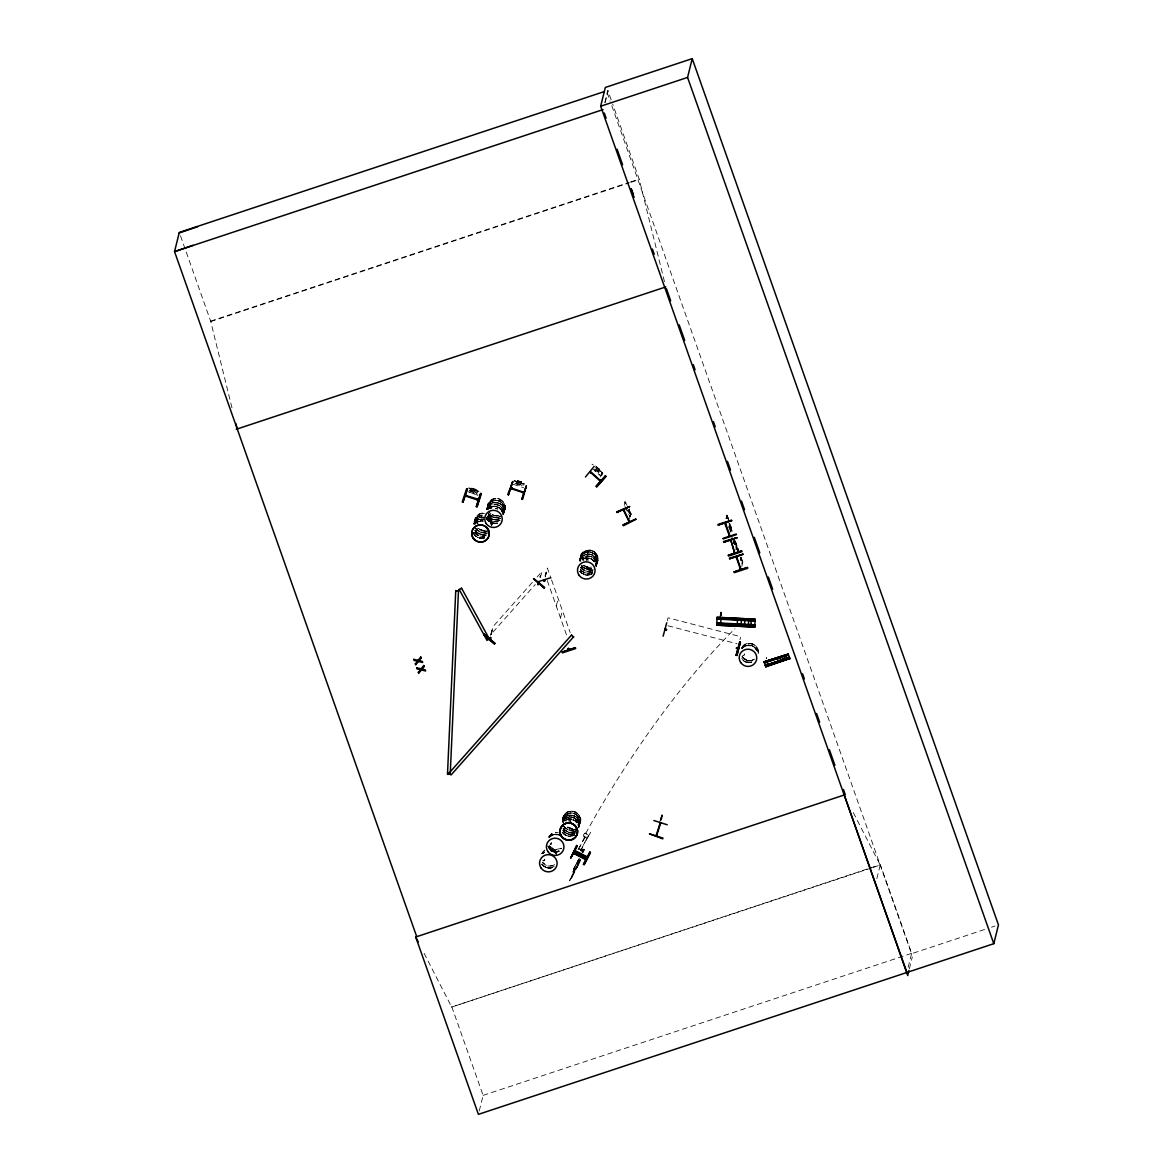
<?xml version="1.0" encoding="UTF-8"?>
<svg xmlns="http://www.w3.org/2000/svg" width="1173" height="1173" viewBox="0 0 1173 1173"><rect width="100%" height="100%" fill="white"/><g stroke="black" fill="none" stroke-linecap="round" stroke-linejoin="round"><path stroke-width="0.75" stroke-dasharray="5 3.75" d="M720.867 613.538L720.823 611.969L721.175 612.863M721.16 613.552L721.175 612.746M766.687 657.818L766.541 658.449M721.175 613.259L721.072 615.561M474.464 522.352C473.951 516.721 479.625 511.971 485.079 513.173L480.475 513.495M476.561 530.284L476.678 529.756M485.871 532.029L481.253 532.307L476.971 529.785M487.469 507.689C486.854 491.326 513.613 500.27 503.188 512.938M490.754 519.082L489.684 519.155L489.757 520.211M490.563 519.228L490.006 519.859M489.918 520.328L490.725 519.111M491.722 522.967L491.751 525.401A8.9 8.71 13.9 0 0 486.795 515.915M492.205 523.525L491.868 518.994L489.258 515.196M502.499 511.237L502.044 510.622M503.496 505.182L503.569 504.566M503.012 504.273L503.95 505.328M504.038 504.947L502.689 505.328M503.745 514.683L503.437 510.152L503.891 512.484M504.595 510.548L503.232 504.111L504.889 508.437L504.023 512.924A8.768 8.578 13.9 0 0 487.513 507.44M544.8 859.545L544.287 860.762L542.644 860.659M550.65 844.003L551.295 842.83M562.732 820.338C562.116 803.989 588.875 812.933 578.45 825.601M562.776 820.338L562.908 818.065M580.239 559.286L580.371 556.999M563.832 828.607L564.946 827.742M565.298 828.167L564.799 826.936M582.805 567.116L582.526 566.134M578.89 817.713L578.128 817.757M579.227 817.581L578.377 818.387L577.908 817.317M579.022 820.836L579.33 825.279L579.755 823.534M579.477 823.035L578.773 827.654M579.99 820.968L579.858 823.197L580.254 821.452M596.397 556.339L595.869 556.926M596.485 556.574L596.133 556.075M596.793 556.75L595.605 555.973M580.356 558.7A8.768 8.578 13.9 0 1 596.837 564.213L596.5 559.8L596.265 566.603M744.4 654.813L744.371 653.801M758.213 653.757C760.177 645.267 748.11 639.505 742.626 646.22M721.366 615.576L721.468 612.614M719.606 618.64L720.779 612.057M719.899 618.655L721.116 611.983M231.975 407.837L210.641 321.109L185.921 251.198M471.678 488.144L476.121 489.434L468.657 487.997L478.027 491.252M471.869 488.085L471.59 489.156L469.317 488.745M472.514 488.613L475.153 489.478M476.121 489.434L475.695 490.49L477.807 491.516L477.382 493.246L475.006 493.261L468.892 490.461M484.112 517.161L481.78 516.97A8.783 8.592 13.9 0 0 473.848 523.876L474.288 522.146M476.165 517.836L482.323 514.932A8.768 8.578 13.9 0 0 474.391 521.794L474.83 520.064M503.364 514.727A8.783 8.592 13.9 0 0 498.232 502.762A8.783 8.592 13.9 0 0 486.868 509.199L487.294 507.484M501.809 502.396L499.801 501.15A8.768 8.578 13.9 0 0 487.396 507.132L487.836 505.402M491.986 523.451L491.575 525.196A8.768 8.578 13.9 0 0 488.701 517.058L491.414 520.841M604.813 102.608L607.834 90.409L612.057 102.344M605.121 102.696L608.054 90.849M504.067 512.601L504.493 510.871M504.581 510.534L504.991 508.789M521.428 482.939L521.662 482.015L517.278 480.593L517.044 481.517M514.874 481.326L517.132 481.736L517.41 480.666M521.516 482L521.237 483.071L523.349 484.097L522.923 485.827L520.548 485.842L514.434 483.041M490.329 635.341L492.249 630.077L491.531 634.74M491.164 634.417L492.249 630.077M540.416 577.585L541.911 571.574L537.131 576.969M664.461 281.652L639.182 179.088L612.658 104.06M545.049 575.606L546.222 572.571L545.914 576.647M545.152 576.911L547.351 567.996L550.958 578.172M545.46 576.793L545.768 572.717M871.539 867.903L451.678 1007.05L880.307 864.677L911.656 953.341L907.799 968.942M556.281 606.03L558.143 598.523M560.518 618.01L562.38 610.503M579.858 559.961L580.049 559.096M596.632 564.257A8.768 8.578 13.9 0 0 591.5 552.322A8.768 8.578 13.9 0 0 580.151 558.744L580.606 557.014M600.576 477.03L601.69 472.528L602.658 473.349L601.69 472.528M601.588 475.578L602.292 473.012L601.221 471.913M582.292 567.014L582.277 566.236M596.089 556.852L595.737 556.207M596.837 564.213L597.262 562.483M597.35 562.131L597.761 560.401M624.271 505.372L624.945 501.736L625.869 502.792M479.258 1110.904L483.115 1095.377L451.766 1006.698M628.435 511.531L628.86 509.815M629.666 516.487L630.839 513.275L630.649 517.41M629.358 519.287L630.839 513.275M630.297 516.516L630.986 513.847L629.3 508.51L629.432 513.583L628.273 509.727L629.798 511.311L629.139 509.947M630.444 516.457L630.37 512.41M562.351 821.012L562.541 820.147M579.125 825.308A8.768 8.578 13.9 0 0 573.993 813.373A8.768 8.578 13.9 0 0 562.659 819.795L563.099 818.065M564.931 827.991L564.404 826.965M569.975 879.882C566.544 887.301 585.43 848.255 579.697 861.964M572.16 876.905L571.603 877.477M572.703 872.023L579.389 858.959M579.447 858.695L573.318 869.516L579.022 858.475M571.456 878.078L571.925 875.732M572.248 875.908L578.289 863.387M579.579 846.642L577.996 849.663M576.368 867.565L569.374 881.422M581.178 849.296L582.585 849.941L581.852 851.378M581.72 849.487L581.353 851.026M572.116 876.993L580.444 859.75M583.157 850.704L578.744 848.328M583.04 851.891L583.729 851.965M583.597 850.924L583.714 849.193L584.359 849.751M583.172 851.994L583.802 849.208M667.32 620.825L668.053 617.819L740.706 636.719L739.958 639.725M725.97 518.686L726.805 514.976L727.421 516.252M726.424 518.539L727.172 515.534L726.835 519.712M727.451 517.322L728.272 519.17L728.448 518.07M727.846 517.997L728.272 519.067L728.638 518.187M729.181 527.645L729.606 525.929L731.703 531.809M730.882 527.703L731.791 530.269M729.709 533.187L731.204 527.176M730.412 531.516L731.263 527.865L730.588 525.416M730.867 531.354L731.615 528.363M660.619 819.062L661.161 817.757M660.883 819.091L661.352 816.965L660.736 818.813M731.908 531.868L732.084 530.841M660.942 819.927L662.1 814.663L659.431 822.83M661.411 820.074L662.525 815.572L660.956 818.842M733.433 543.26L734.049 540.768L738.052 551.149M733.477 543.392L734.181 540.724L735.779 544.683M734.547 542.307L734.972 540.577M734.562 544.741L734.987 543.026L735.823 544.859M735.896 547.498L736.6 544.829L735.251 540.342M736.043 547.439L736.659 544.961L735.104 540.386M735.882 549.961L736.996 545.46L736.131 544.419L736.996 545.46M735.867 543.803L737.92 551.31M737.304 548.979L736.014 543.759M737.524 551.251L738.125 548.788M740.442 558.861L740.867 557.146M741.791 564.052L742.494 560.826M741.776 566.515L742.89 562.014M876.861 878.577L880.307 864.677M909.383 968.795L912.315 956.933M660.59 820.162L661.161 818.211M662.525 815.572L661.675 816.599M477.954 495.226L467.69 491.707M517.278 480.593L521.662 482.015M488.379 503.232L487.132 507.264A8.9 8.71 13.9 0 1 498.73 500.812A8.9 8.71 13.9 0 1 503.935 512.938M492.161 523.525L491.428 525.68A8.768 8.578 13.9 0 0 487.22 514.067M503.041 504.302L502.631 505.402M502.499 511.003L501.472 511.575L502.337 511.311M595.957 564.55C606.06 552.234 580.606 542.791 579.902 558.876A8.9 8.71 13.9 0 1 591.515 552.307A8.9 8.71 13.9 0 1 596.734 564.433A8.768 8.578 13.9 0 0 580.283 559.052M595.415 556.266L595.532 557.16M544.287 860.029L544.448 859.266M544.785 859.868L543.304 860.835M562.395 819.927L563.641 815.895M579.286 825.572L579.682 818.857L576.984 815.074M744.415 654.431L743.931 655.34M756.966 650.223L755.573 649.549M661.66 815.939L662.1 814.663M581.324 850.19L578.48 848.856M581.617 850.425L583.186 851.246M580.752 850.836L582.57 846.979M580.914 850.161L583.699 844.707M572.497 875.908L577.307 866.73L575.386 870.131C583.978 853.284 566.574 886.216 574.447 871.906M576.046 868.885L578.04 864.354L576.486 867.096M583.48 844.941L584.887 842.199M583.45 835.953C584.653 828.299 591.427 838.812 584.931 837.111C581.544 835.352 585.826 835.982 586.588 837.551M585.371 836.935L579.682 847.023L584.755 836.686M580.459 850.66L581.192 849.223M581.002 850.85L581.793 849.179M581.427 850.718L582.145 849.355M582.233 852.316L583.861 849.193M573.318 869.516L578.963 858.724M582.175 852.566L583.787 849.487M582.673 852.536L584.286 849.428L583.597 852.214M573.142 872.243L579.638 859.662M584.872 842.419L587.482 837.39M586.016 840.279L590.547 832.595L587.893 836.935M571.324 878.005L572.013 876.832M571.544 877.243L572.131 876.378M474.361 521.824L477.528 518.422M473.892 523.715L479.024 519.287M473.877 523.788L475.197 521.824M487.88 505.094L491.047 501.692L495.329 500.27M488.085 505.02L489.346 503.158M487.367 507.161L492.587 502.792L490.402 503.745M487.572 507.103L488.833 505.24M486.883 509.126L492.03 504.625M489.859 515.753L488.115 516.428M581.134 554.844L582.424 552.952M580.635 556.691C583.509 550.87 592.585 550.21 596.133 555.738M580.855 556.632L582.101 554.77M580.122 558.773L585.342 554.389M580.342 558.715L581.588 556.838M548.553 837.111L551.574 833.71L555.958 832.244M563.128 817.742C565.929 811.775 575.063 811.291 578.626 816.789M563.348 817.684L564.609 815.822M562.615 819.824L567.835 815.44L574.594 815.851M541.706 853.548L544.727 850.132M551.398 844.105L551.574 842.8M565.107 828.417L563.084 828.9M756.849 650.385L756.849 649.475M591.94 464.112L593.289 464.919M599.124 468.965L595.635 465.974M594.828 469.801L600.019 473.349L600.444 471.619L598.773 469.816L599.11 468.775C598.362 472.264 609.549 478.041 596.602 467.954M532.351 582.351L492.909 626.763L491.047 634.27L535.269 584.477M492.616 630.4L491.414 631.001M488.159 507.22C491.898 502.894 499.214 503.422 502.352 508.173M475.651 519.918L479.566 517.44M489.581 507.601L487.88 509.082A8.768 8.578 13.9 0 1 503.246 514.199A8.9 8.71 13.9 0 0 487.763 509.097L493.833 506.12L500.343 508.305L498.349 507.059M476.575 522.264L474.698 523.745A8.9 8.71 13.9 0 1 483.159 520.973M476.663 530.695L475.109 531.09M582.702 557.248L580.958 558.759L587.087 555.782M581.94 567.541L580.87 567.453M742.186 648.082L746.087 645.605M744.063 646.602L742.348 648.082A8.768 8.578 13.9 0 1 757.259 650.986L756.233 649.006L757.421 651.074M564.594 815.836L570.591 812.933M565.797 816.423L562.835 819.766A8.768 8.578 13.9 0 1 574.55 815.88L576.544 817.126M563.421 819.883L567.292 817.288M564.404 821.1L565.342 820.719M549.375 837.067L551.251 835.587M577.937 817.156L579.286 817.596M542.527 853.504L544.272 851.994A8.768 8.578 13.9 0 0 542.718 853.475L544.404 852.009A8.9 8.71 13.9 0 0 542.586 853.504A8.9 8.71 13.9 0 1 544.301 852.126M587.922 834.897L584.872 833.241M491.399 499.83L493.481 498.833M490.915 501.663L492.997 500.651M489.405 508.217L491.062 508.32M480.08 515.372L476.326 517.836L474.127 521.926A8.9 8.71 13.9 0 1 482.279 515.02M476.927 520.401L479.009 519.404M476.399 522.879L478.056 522.997M490.05 519.346L490.182 520.035M500.46 518.422L493.745 519.668M499.991 520.269L493.261 521.662L487.557 517.821M583.172 555.342L587.585 553.949L592.101 554.8M584.315 558.172L591.148 558.627L594.55 561.618A8.9 8.71 13.9 0 0 582.263 559.213L584.389 558.216M582.175 559.829L583.186 559.697M582.644 559.961L583.582 560.137M582.189 567.849L580.576 567.849L581.896 567.996M592.761 571.896L588.362 573.421M592.746 571.969L590.62 572.791M743.887 655.223L742.582 655.414M566.662 812.493L568.744 811.496M565.797 816.437L572.365 815.162M565.181 818.373L569.579 816.833L574.11 817.816M564.389 829.047L565.166 827.478M551.119 835.557L553.289 834.604M551.09 844.223L550.474 844.428M573.142 834.032L575.254 832.947M561.647 848.358L554.932 849.648L549.199 845.894A8.797 8.607 13.9 0 0 561.544 848.24M626.001 503.305L625.004 502.367L627.159 505.446M631.397 514.404L630.4 513.481M210.641 321.109L628.772 182.533M630.502 181.962L639.182 179.088M210.495 321.651L629.344 182.841M631.089 182.27L639.05 179.63M730.398 527.586L730.471 526.706L731.996 531.002M766.555 657.672L766.35 658.508M873.284 867.331L880.219 865.029L851.789 809.649M483.115 1095.377L911.656 953.341M984.558 929.515L911.568 953.693L610.781 102.872M991.508 927.213L994.983 926.054M727.407 516.164L728.272 519.17M731.263 527.865L730.867 526.164M737.993 549.345L738.858 550.372M742.157 559.829L742.406 561.574L740.94 556.838L741.175 561.017L740.251 559.609M473.525 490.857L469.948 488.73L472.47 490.695L469.259 490.798L473.306 491.179L476.883 493.32L474.288 491.282L477.294 491.135L473.247 490.871M492.499 502.733L499.331 503.188M491.619 506.619L496.164 506.355M489.889 508.554L490.959 508.774M481.78 516.956L479.493 517.396L481.81 517.014A8.9 8.71 13.9 0 0 473.672 524.067M478.995 519.375L483.643 519.023A8.768 8.578 13.9 0 0 474.097 523.715M498.877 517.352L492.044 516.897L488.525 513.891M476.883 523.217L477.954 523.437M497.895 521.369L493.29 521.574L489.112 519.551M490.578 522.806L497.425 523.261M483.041 534.477L485.358 534.096M474.552 532.498L480.256 536.325L484.86 535.885M482.587 536.486L484.874 536.032M584.77 556.31L591.617 556.764M581.339 565.503A8.9 8.71 13.9 0 0 591.617 568.934L584.799 568.509L581.295 565.503A8.9 8.71 13.9 0 0 591.647 568.832L584.814 568.494M580.914 567.615A8.768 8.578 13.9 0 0 593.069 570.019A8.9 8.71 13.9 0 1 580.826 567.571L586.515 571.324L591.06 570.987M588.846 571.486L591.133 571.046M746.013 645.546L752.846 646M750.06 660.766L752.333 660.326L747.729 660.648L741.996 656.895M749.562 662.642L751.805 662.202A8.9 8.71 13.9 0 1 743.154 660.399M574.14 830.015L567.292 829.56L563.788 826.554A8.9 8.71 13.9 0 0 576.192 828.988M553.216 834.546L560.049 835.029A8.9 8.71 13.9 0 0 549.433 837.082M573.626 832.097L569.008 832.375L564.829 830.352M573.128 833.886L568.524 834.326L562.82 830.484M549.961 844.032L550.709 844.017M550.284 849.516L554.462 851.539L559.008 851.202A8.9 8.71 13.9 0 1 547.762 845.63A8.9 8.71 13.9 0 0 559.052 851.217A8.768 8.578 13.9 0 1 547.835 845.821M556.794 851.701L559.081 851.261M552.703 865.791L548.084 866.07L542.366 862.331M549.917 868.064L552.234 867.683M600.312 475.578L601.793 475.578L602.409 473.1L601.324 471.795M495.299 500.211L499.845 501.106A8.768 8.578 13.9 0 1 502.616 514.507M494.815 502.352L497.117 502.499A8.9 8.71 13.9 0 1 504.155 512.85L503.745 508.188M494.302 504.302L496.619 504.449M503.408 514.361L500.255 508.32L502.308 510.328M497.059 515.915L492.513 515.006L488.994 512M490.402 518.906L488.012 515.959A8.9 8.71 13.9 0 0 500.416 518.393A8.768 8.578 13.9 0 1 488.144 516.003L489.654 517.674M496.076 519.874L491.531 518.979M480.827 520.797L483.159 521.003A8.768 8.578 13.9 0 0 474.889 523.73M495.094 523.657L488.628 521.53M486.238 530.064A8.768 8.578 13.9 0 1 477.646 528.378L484.053 530.577M481.253 532.249L483.584 532.439M483.071 534.536L478.525 533.642M482.118 538.378L477.572 537.469M588.523 550.005L590.855 550.152M582.834 559.609L584.066 560.195M586.089 559.8L588.421 559.961A8.768 8.578 13.9 0 0 586.133 559.858A8.9 8.71 13.9 0 1 588.391 560.108L586.119 559.888M588.391 573.348L583.831 572.439M587.893 575.313L581.383 573.142M748.33 645.165L750.632 645.326M569.55 816.921L571.896 817.082M569.096 818.783L575.606 820.953M571.427 818.989L564.712 820.235A8.9 8.71 13.9 0 1 577.116 822.698L573.597 819.722M565.327 820.66L566.324 820.983M570.914 821.012L568.582 820.851A8.9 8.71 13.9 0 1 570.884 821.159A8.768 8.578 13.9 0 0 568.626 820.909M572.321 828.563L565.811 826.393M568.553 834.223L570.884 834.37M565.841 835.469L570.357 836.29A8.768 8.578 13.9 0 1 562.468 832.507M568.055 836.217L570.386 836.364M549.946 868.123L545.401 867.228M667.965 625.796L737.069 643.772M661.631 817.185L660.78 819.531M514.199 480.578L517.19 481.59M521.281 482.924L524.419 483.921M514.155 480.725L524.375 484.068M513.246 484.302L523.539 487.66M475.739 490.343L478.877 491.34M469.493 492.264L477.895 495.021M498.085 498.54L500.299 499.287M497.631 500.431L499.801 501.15M495.651 508.364L497.865 509.111A8.9 8.71 13.9 0 0 495.622 508.496A8.783 8.592 13.9 0 1 497.836 509.111M490.417 508.085L491.296 508.583M494.258 517.586L489.757 514.522M479.522 529.639L481.722 530.387M585.283 566.588L587.497 567.321M745.529 659.871L747.729 660.604M745.046 661.792L751.878 662.261A8.768 8.578 13.9 0 1 743.183 660.516L745.09 661.748L743.081 660.516M551.457 848.827L555.621 850.85M550.987 850.689L555.166 852.712M553.201 851.451L550.987 850.718A8.9 8.71 13.9 0 1 556.647 854.56M594.814 469.112L596.881 469.83L599.74 473.32L597.673 470.256L600.121 471.077L597.042 469.464M579.902 861.92L577.746 866.217M572.805 874.208L571.837 876.554M752.802 646.044L756.365 649.021M593.054 550.899L595.004 552.175M592.057 554.844L595.62 557.805M591.632 556.691L593.567 558.055M591.104 558.671L594.667 561.632M501.194 504.493L499.287 503.246L502.85 506.193M583.318 565.342L589.828 567.512A8.797 8.607 13.9 0 1 583.421 565.239A8.724 8.534 13.9 0 0 591.998 566.984M584.33 570.547L580.899 567.6M581.881 571.163L583.817 572.527M488.364 515.885L488.173 515.768A8.783 8.592 13.9 0 0 500.402 518.07M489.669 517.66L491.575 518.921L489.566 517.704M497.411 523.129A8.9 8.71 13.9 0 1 488.686 521.399L486.179 517.806L489.845 520.856L491.208 525.049A8.783 8.592 13.9 0 0 488.203 519.111L489.83 520.871M475.138 530.665A8.768 8.578 13.9 0 0 487.294 533.07A8.9 8.71 13.9 0 1 475.05 530.621L475.285 530.709M476.561 532.366L478.569 533.598M476.121 534.199L478.071 535.475M477.616 537.425L474.053 534.463M575.562 811.951L577.497 813.226M574.125 817.742L578.67 822.889M563.275 828.622L566.838 831.598M565.885 835.411L562.322 832.463M553.656 849.604L557.146 852.61M552.292 850.733L548.729 847.786M543.451 865.953L545.445 867.184M596.295 466.751L598.318 468.863L596.221 467.059M595.444 467.338L598.699 470.124L598.274 471.854L595.019 469.068M592.292 468.54L600.488 475.578L594.931 471.003M735.676 542.131L735.383 541.105M595.136 559.697L593.582 557.967L596.676 564.008M582.307 565.885L582.834 566.764M582.937 567.219L581.412 565.518A8.768 8.578 13.9 0 0 591.544 568.92M581.485 573.113L579.829 571.412A8.768 8.578 13.9 0 0 587.849 575.269M501.721 502.411L503.364 504.126M500.827 506.355L503.408 510.226M475.52 528.554L477.162 530.269M475.021 530.269L475.168 530.431A8.783 8.592 13.9 0 0 487.396 532.733M475.006 530.357L476.649 532.337M475.695 536.178L473.012 532.41M576.471 817.141L579.638 823.182M576.06 819.106L577.615 820.821M563.187 828.387L564.917 830.337M549.228 845.88L550.782 847.595M555.078 852.727L556.706 854.457A8.768 8.578 13.9 0 0 550.987 850.748A8.9 8.71 13.9 0 1 556.676 854.457M543.539 865.923L541.882 864.222A8.768 8.578 13.9 0 0 554.184 866.656M736.072 548.128L737.187 549.814M624.945 501.736L625.883 502.88M728.961 525.944L729.899 527.351L729.65 523.173M734.357 543.055L735.28 544.463L735.046 540.269M741.131 557.322L741.615 558.744L740.412 557.028L741.145 560.958L740.618 559.433M424.083 953.297L451.678 1007.05M738.697 549.917L737.934 548.685L738.55 549.961M596.016 555.709L597.658 560.049M595.503 557.776L596.661 559.858M502.733 506.164L504.375 510.519M501.78 510.006L502.806 512.029M489.728 520.827L490.871 522.923M486.018 517.733L487.059 519.8M547.674 845.718L548.861 847.8M627.012 509.727L629.432 513.583L628.655 512.161M624.916 506.472L629.593 516.105M730.046 527.791L729.342 525.871M607.145 92.594L610.18 101.157M729.269 524.859L731.307 530.739M736.219 546.501L737.172 549.169M734.723 542.879L735.5 545.152M551.545 579.873L570.195 632.599M547.292 580.606L567.131 636.719M180.495 235.846L185.319 249.482M727.172 515.534L728.404 519.111M729.709 523.29L730.72 526.222M728.653 526.618L729.811 529.991M731.908 537.014L733.609 541.955M474.742 532.293A8.768 8.578 13.9 0 0 484.86 535.665L484.874 535.812M597.042 557.718L596.778 564.521A8.9 8.71 13.9 0 0 591.485 552.424A8.9 8.71 13.9 0 0 579.961 558.949M596.177 561.764L596.646 564.096M595.576 563.626L596.031 565.826A8.768 8.578 13.9 0 0 595.561 563.612M579.535 818.769L579.99 820.968M578.685 822.816L579.139 825.147M578.201 824.766L578.67 827.009L578.069 824.678A8.9 8.71 13.9 0 1 578.626 826.98M491.267 520.768L491.883 523.114M730.119 528.041L730.676 531.032M734.518 540.46L735.002 543.817M729.137 523.363L729.606 526.721M585.738 833.343A344.378 110.438 -59.1 0 1 734.928 628.684M486.692 509.405A8.9 8.71 13.9 0 1 497.088 502.587M499.874 520.152A8.768 8.578 13.9 0 1 487.719 517.748M487.074 509.185A8.768 8.578 13.9 0 1 503.554 514.698M488.159 509.83A8.768 8.578 13.9 0 1 498.056 498.672A8.768 8.578 13.9 0 1 503.041 512.762M497.059 515.665A8.768 8.578 13.9 0 1 489.185 511.839M487.645 507.806A8.768 8.578 13.9 0 1 499.126 499.155A8.768 8.578 13.9 0 1 502.997 512.953M499.243 515.402A8.768 8.578 13.9 0 1 489.141 512.029M487.162 509.727A8.783 8.592 13.9 0 1 497.543 500.754A8.783 8.592 13.9 0 1 503.789 513.012M500.9 515.988A8.768 8.578 13.9 0 1 488.745 513.583M499.83 520.328A8.768 8.578 13.9 0 1 487.675 517.938M487.03 509.361A8.768 8.578 13.9 0 1 503.51 514.874M487.147 519.683A8.9 8.71 13.9 0 1 486.106 517.645M497.323 523.246A8.783 8.592 13.9 0 1 486.165 517.836M489.508 507.924A8.783 8.592 13.9 0 1 502.718 512.337M497.396 522.879A8.768 8.578 13.9 0 1 487.294 519.492M474.508 522.102A8.768 8.578 13.9 0 1 484.024 517.498M488.1 519.478A8.768 8.578 13.9 0 1 490.651 523.173M486.282 517.982A8.9 8.71 13.9 0 1 490.813 523.011M484.83 535.782A8.768 8.578 13.9 0 1 474.713 532.395M474.068 523.832A8.768 8.578 13.9 0 1 483.599 519.228M484.053 530.328A8.768 8.578 13.9 0 1 477.69 528.202M475.153 524.492A8.768 8.578 13.9 0 1 485.05 513.334M474.64 522.469A8.768 8.578 13.9 0 1 485.006 513.525M489.082 515.49A8.768 8.578 13.9 0 1 491.238 525.753M474.141 524.39A8.783 8.592 13.9 0 1 482.25 515.255M488.628 517.396A8.783 8.592 13.9 0 1 491.634 523.305M487.895 530.651A8.768 8.578 13.9 0 1 475.739 528.246M486.824 534.991A8.768 8.578 13.9 0 1 474.669 532.601M474.024 524.023A8.768 8.578 13.9 0 1 483.54 519.434M484.405 537.791A8.9 8.71 13.9 0 1 473.086 532.307M484.317 537.908A8.783 8.592 13.9 0 1 473.144 532.498M476.502 522.586A8.783 8.592 13.9 0 1 480.798 521.164M484.39 537.542A8.768 8.578 13.9 0 1 474.273 534.155M548.7 837.229A8.797 8.607 13.9 0 1 558.245 832.61M549.404 837.185A8.9 8.71 13.9 0 1 560.005 835.147M549.477 837.405A8.768 8.578 13.9 0 1 559.917 835.381M559.066 850.865A8.768 8.578 13.9 0 1 548.949 847.478M549.565 837.053A8.768 8.578 13.9 0 1 560.005 835.044M554.697 864.662A8.797 8.607 13.9 0 1 542.498 862.258M541.853 853.665A8.797 8.607 13.9 0 1 544.829 850.308M549.125 848.885A8.797 8.607 13.9 0 1 557.028 852.727M549.946 868.093A8.9 8.71 13.9 0 1 541.941 864.208A8.9 8.71 13.9 0 0 552.234 867.551M550.899 851.085A8.768 8.578 13.9 0 1 553.069 851.818M554.272 866.304A8.768 8.578 13.9 0 1 542.102 863.915M742.157 656.763A8.797 8.607 13.9 0 0 754.356 659.167A8.797 8.607 13.9 0 1 742.142 656.836A8.724 8.534 13.9 0 0 754.268 659.285M741.512 648.17A8.797 8.607 13.9 0 1 758.051 653.698A8.797 8.607 13.9 0 0 742.758 646.367M741.527 648.361A8.724 8.534 13.9 0 1 757.934 653.86M743.961 646.587A8.9 8.71 13.9 0 1 757.362 651.074M742.274 648.405A8.768 8.578 13.9 0 1 743.99 646.924M746.028 645.942A8.768 8.578 13.9 0 1 756.145 649.329M751.864 661.865A8.768 8.578 13.9 0 1 741.747 658.478M580.18 558.861A8.9 8.71 13.9 0 1 592.057 554.932A8.9 8.71 13.9 0 1 596.192 566.618M592.673 571.706A8.797 8.607 13.9 0 1 580.474 569.301M579.829 560.694A8.797 8.607 13.9 0 1 596.368 566.236M580.87 561.53A8.797 8.607 13.9 0 1 590.811 550.328A8.797 8.607 13.9 0 1 595.811 564.477M580.444 559.418A8.724 8.534 13.9 0 1 591.881 550.797A8.724 8.534 13.9 0 1 595.737 564.536M593.157 569.667A8.768 8.578 13.9 0 1 581.002 567.263M579.946 561.324A8.768 8.578 13.9 0 1 590.312 552.38A8.768 8.578 13.9 0 1 596.544 564.609M589.389 569.008A8.768 8.578 13.9 0 1 581.515 565.195M592.644 571.867A8.797 8.607 13.9 0 1 580.43 569.462M579.799 560.855A8.797 8.607 13.9 0 1 596.471 564.14M592.262 573.729A8.9 8.71 13.9 0 1 579.902 571.295M592.116 573.846A8.768 8.578 13.9 0 1 590.078 574.829M582.292 559.55A8.768 8.578 13.9 0 1 594.447 561.94M595.473 563.964A8.768 8.578 13.9 0 1 595.928 566.163M592.204 573.494A8.768 8.578 13.9 0 1 580.049 571.104M582.38 559.198A8.768 8.578 13.9 0 1 594.535 561.603M575.562 831.07A8.768 8.578 13.9 0 1 563.407 828.666A8.9 8.71 13.9 0 0 575.679 831.056M562.776 820.103A8.768 8.578 13.9 0 1 579.242 825.616A8.9 8.71 13.9 0 0 573.978 813.476A8.9 8.71 13.9 0 0 562.454 820M562.673 819.912A8.9 8.71 13.9 0 1 574.55 815.983A8.768 8.578 13.9 0 1 578.612 827.39M574.55 815.983A8.9 8.71 13.9 0 1 578.685 827.669M575.151 832.815A8.783 8.592 13.9 0 1 562.967 830.411A8.797 8.607 13.9 0 0 575.151 832.83A8.797 8.607 13.9 0 1 562.967 830.352M563.583 819.956A8.783 8.592 13.9 0 1 578.963 825.103A8.797 8.607 13.9 0 0 562.307 821.818A8.797 8.607 13.9 0 1 578.993 825.044M572.321 828.358A8.797 8.607 13.9 0 1 565.929 826.232A8.797 8.607 13.9 0 0 574.55 827.991M575.65 830.719A8.768 8.578 13.9 0 1 563.495 828.314M576.075 828.988A8.768 8.578 13.9 0 1 563.92 826.598M562.439 822.376A8.768 8.578 13.9 0 1 572.805 813.432A8.768 8.578 13.9 0 1 579.037 825.66M576.163 828.637A8.768 8.578 13.9 0 1 564.008 826.247M574.755 834.78A8.9 8.71 13.9 0 1 562.395 832.346M574.623 834.897A8.768 8.578 13.9 0 1 572.571 835.88M564.785 820.601A8.768 8.578 13.9 0 1 576.94 823.006M574.697 834.546A8.768 8.578 13.9 0 1 562.541 832.156M564.873 820.25A8.768 8.578 13.9 0 1 577.028 822.654M578.054 824.663A8.768 8.578 13.9 0 1 578.509 826.862M471.517 489.464L471.091 491.179L475.182 492.528L475.608 490.798L471.517 489.464M517.058 482.044L516.633 483.76L520.724 485.109L521.164 483.379L517.058 482.044M518.055 481.209L520.621 482.367L518.055 481.209M540.416 575.826L539.947 577.072L540.416 575.826M515.49 481.311L518.011 483.291L514.844 483.423L518.847 483.775L522.484 485.886L519.83 483.877L522.879 483.76L519.023 483.379L515.49 481.311M478.54 521.223L476.443 522.234L480.857 520.841L478.613 521.296M484.332 537.864L482.088 538.29L484.405 537.938M581.881 571.222L580.327 569.433L581.852 571.251M596.177 565.958L595.708 563.714A8.9 8.71 13.9 0 1 596.133 565.929M488.584 513.891A8.9 8.71 13.9 0 0 500.93 516.325A8.783 8.592 13.9 0 1 488.642 513.935M475.564 528.554A8.9 8.71 13.9 0 0 487.924 530.988A8.783 8.592 13.9 0 1 475.637 528.612M573.318 811.32A8.797 8.607 13.9 0 0 563.377 822.508A8.797 8.607 13.9 0 1 573.304 811.379A8.797 8.607 13.9 0 1 578.318 825.455A8.797 8.607 13.9 0 0 573.304 811.379"/><path stroke-width="1.5" d="M599.902 479.772L599.535 480.607L600.796 480.871L590.444 471.663M623.024 509.874L624.212 510.622M716.718 625.165L754.767 627.042L716.718 625.165L717.099 617.233L755.148 619.241L754.752 627.115M754.796 626.543L716.762 624.212M716.776 623.816L754.869 625.209L716.806 623.318M716.82 622.878L754.869 624.784M717.04 619.051L755.075 621.06M755.133 619.667L717.055 618.215L755.089 620.238M717.099 617.409L755.148 619.241M450.271 774.253L447.485 774.341L455.754 590.503M450.212 774.488L458.482 590.649M720.662 624.74L720.97 617.863M737.216 625.634L737.524 618.743M741.087 625.839L741.395 618.948M744.503 626.015L744.811 619.124M748.374 626.221L748.682 619.329M750.94 626.353L751.248 619.461M717.04 618.611L755.089 620.576M656.997 834.399L656.557 836.041L656.03 835.308M656.924 834.883L657.027 834.765M659.812 824.12L660.531 823.901L659.769 824.252M724.738 523.173L725.75 524.17M729.855 535.944L725.339 522.63M731.234 541.281L730.456 541.383M741.16 569.491L740.163 568.494M591.089 472.851L591.412 472.484M417.573 661.088L414.128 660.487L413.79 659.285M418.453 661.367L415.682 664.871L415.359 663.727M413.761 659.431L418.116 660.267M420.564 669.563L417.119 668.977L416.796 667.76M418.409 661.513L422.661 662.481L422.295 661.44L418.996 660.546M418.072 660.428L420.814 656.968M418.952 660.707L421.166 657.965M421.444 669.842L418.673 673.361L418.365 672.202M416.752 667.921L421.107 668.742M466.605 488.892L462.206 501.971L462.954 502.205L467.191 489.068M421.415 670.003L425.667 670.971L425.3 669.915L422.001 669.021M465.256 495.167L465.27 496.12L466.575 496.194M421.078 668.903L423.805 665.443M462.954 502.205L467.323 488.98M421.957 669.182L424.157 666.44M466.458 496.062L466.517 495.431M477.294 499.111L477.411 499.287M465.036 495.9L478.276 500.226L477.25 499.669M477.47 499.009L477.162 500.021M476.37 506.428L477.074 506.824L480.842 493.554M478.349 499.947L478.496 499.493M465.52 495.402L478.408 499.317M489.493 638.904L487.03 640.399L459.142 589.374M489.434 639.138L461.546 588.128M600.679 106.23L605.327 87.447L692.217 58.65L998.458 924.896L993.81 943.679L906.92 972.476L600.679 106.23L687.569 77.433L692.217 58.65M508.496 494.801L512.762 481.546L507.748 494.551L508.539 494.639M510.798 487.748L510.812 488.716L512.264 488.32M510.944 487.807L510.812 488.716L511.12 487.704M511.927 488.921L512.058 488.012M573.656 636.778L451.092 774.957L449.068 772.948M524.184 492.132L523.906 492.909L522.528 492.176M522.703 492.601L522.835 491.692M523.011 491.604L522.645 492.484M521.868 499.17L526.325 486.106L521.868 499.17L522.615 499.405L526.237 485.93M523.73 492.557L522.63 491.912M523.95 491.898L523.818 492.807L510.724 488.525M489.61 638.039L490.769 638.112L490.182 637.599M490.534 637.291L489.596 638.361M537.439 581.94L550.709 577.717M538.422 583.084L537.996 584.697L537.777 583.787M537.996 584.697L538.715 582.952M544.389 579.667C545.269 582.878 542.571 579.565 544.624 579.902M544.257 581.016L544.932 580.811M544.125 587.981L533.642 578.582L544.639 587.409L544.125 587.981L533.612 578.685M585.474 476.986L594.168 466.37M590.019 471.927L600.591 481.326L600.855 480.387M590.342 471.561L590.078 472.499L591.471 472.778M596.192 486.15L605.444 475.886L596.148 486.311L596.749 486.824L605.928 476.473L605.385 475.813M562.204 651.997L575.518 647.672L562.175 652.159L562.424 652.877L575.723 648.522M568.143 648.42L569.169 649.329M449.01 773.183L571.588 635.004M568.597 648.273L568.436 649.813M616.969 512.572L616.631 511.868L629.637 506.516L616.954 512.337M623.156 509.478L629.168 521.853M623.596 509.273L629.564 521.868M623.068 524.903L635.751 519.082M629.036 521.75L628.537 520.665M570.899 857.947L577.277 845.733L576.603 845.366L570.84 857.756M573.773 852.36L586.265 858.9L573.729 852.463M577.277 845.733L570.796 857.874M584.11 864.662L590.444 852.419L584.125 864.692L583.465 864.178M583.421 864.34L589.843 851.965M663.126 636.221L666.704 622.804M665.267 629.153L665.179 630.077L665.12 629.124M665.443 629.065L664.93 629.857M666.616 629.608L666.132 630.253L666.381 629.314M718.36 525.005L731.688 520.592L718.345 525.005M724.826 523.349L729.357 535.738M649.519 833.886L662.95 838.123L662.716 838.842L649.534 833.842M653.83 820.499L667.246 824.78M723.77 542.234L737.084 537.689L723.521 541.515L723.77 542.234L737.084 537.689M729.239 535.636L728.888 534.507M730.266 539.888L731.146 541.266M660.766 822.669L656.587 835.894M730.72 539.727L734.635 552.732M728.345 555.181L741.673 550.973L728.301 555.342L728.565 556.061L741.849 551.662L741.659 550.87M729.665 558.803L742.978 554.243L729.665 558.803L729.415 558.069L742.92 554.286M734.269 551.603L734.753 552.85M736.424 557.923L736.615 556.295M736.849 556.515L736.101 556.911M734.239 571.735L734.459 572.629L747.758 568.275L747.509 567.585M740.515 569.653L741.204 569.066M737.802 647.892C737.055 649.739 736.365 647.012 736.395 648.244M738.052 648.097L737.626 648.552M736.879 655.443L740.398 642.115L736.893 655.458L736.175 655.106M736.263 655.267L739.899 641.983M736.145 655.252L739.738 641.792M777.098 657.848L778.667 662.144M779.532 657.041L781.101 661.337M781.702 656.323L783.256 660.604M784.15 655.443L785.69 659.798M785.778 654.901L787.318 659.27M906.92 972.476L478.408 1114.35L415.667 936.89L416.679 936.553M908.958 970.482L907.697 975.569L844.267 794.986M736.497 648.478L737.964 648.302L736.615 648.009M656.059 835.763L660.238 822.786M480.651 493.51L476.326 506.589L480.783 493.393M477.059 506.809L481.385 493.73M583.538 864.369L589.99 852.185M574.799 850.484L587.321 856.876M660.018 823.021L660.238 824.399M741.072 569.477L736.629 556.574M494.933 643.376L484.288 634.226L494.903 643.303L494.42 643.948L483.833 634.754L484.346 634.197M494.434 643.918L483.877 634.696M415.33 663.889L417.529 661.249M418.321 672.364L420.521 669.724M596.734 486.795L605.884 476.414M537.718 584.271L538.554 583.333M490.886 637.877L490.065 638.772M459.083 589.608L461.488 588.362M616.91 512.425L629.593 506.604M179.146 232.987L197.753 226.682M193.134 245.304L174.542 251.608L416.723 936.67L415.711 937.007L418.233 941.89M604.359 91.567L179.293 232.43L174.542 251.608L603.083 109.588M236.228 429.289L665.78 286.93M764.092 661.865L788.212 654.167L764.092 661.836L765.852 666.88M764.122 661.953L788.212 654.241M764.21 662.1L788.197 654.167L789.737 658.522L765.837 666.865M788.373 654.739L764.415 662.76L788.505 655.047M789.502 658.038L765.324 665.428L789.297 657.408L789.825 658.918M789.429 657.672L765.309 665.355M789.532 658.068L765.544 666.015M765.646 666.308L789.752 658.464L765.749 666.469M415.711 937.007L845.264 794.649L843.431 789.473M736.263 533.979L722.979 538.407M723.169 538.935L736.468 534.609M512.733 481.648L508.408 494.727M511.061 487.983L524.111 492.396M455.696 590.737L458.423 590.884M580.503 855.806C582.482 854.97 579.286 853.196 579.623 855.366M580.43 855.938L581.251 854.677M510.929 488.041L512.22 488.511M580.268 854.135L579.565 855.484M739.708 641.954L740.456 642.159M666.323 629.578L665.106 629.344L666.557 629.798M665.062 629.901L666.293 630.224M466.531 488.892L467.279 489.126M734.621 553.099L730.882 540.24M568.48 649.915L568.113 648.904M571.53 635.238L573.597 637.012M687.569 77.433L993.81 943.679M604.3 113.033L606.133 118.194M617.086 149.191L622.57 164.689M631.089 188.794L634.124 197.401M652.393 249.043L654.211 254.218M666.396 288.661L670.663 300.743M679.211 324.921L684.709 340.463M693.258 364.642L695.09 369.818M713.404 421.635L715.237 426.811M727.436 461.356L730.5 469.977M741.483 501.076L744.532 509.698M754.298 537.337L759.796 552.879M768.344 577.057L772.626 589.139M802.537 673.771L804.37 678.947M816.569 713.477L819.634 722.113M829.399 749.752L834.897 765.295M766.658 661.293L768.198 665.663M420.77 657.115L421.122 658.112M423.761 665.604L424.113 666.601M631.279 188.721L633.097 193.897M731.688 520.827L731.439 520.094L718.125 524.419L718.375 525.137M736.131 556.852L740.574 569.682M543.905 580.224L544.316 581.412M235.92 423.673L237.239 428.951M574.521 850.938L586.969 857.551L574.535 850.968M734.269 571.837L747.553 567.424L734.195 571.896M573.421 853.123L585.899 859.589L573.421 853.123M635.795 519.184L623.039 525.064L623.376 525.768L635.781 519.331M486.252 523.642A8.768 8.578 13.9 0 0 501.37 522.718A8.768 8.578 13.9 0 0 492.865 510.328A8.768 8.578 13.9 0 0 486.252 523.642M473.276 538.202A8.768 8.578 13.9 0 0 488.393 537.263A8.768 8.578 13.9 0 0 479.874 524.874A8.768 8.578 13.9 0 0 473.276 538.202M473.247 538.319A8.768 8.578 13.9 0 0 488.364 537.381A8.768 8.578 13.9 0 0 479.845 525.005A8.768 8.578 13.9 0 0 473.247 538.319M547.908 851.583A8.797 8.607 13.9 0 0 563.084 850.645A8.797 8.607 13.9 0 0 554.536 838.211A8.797 8.607 13.9 0 0 547.908 851.583M541.076 868.02A8.797 8.607 13.9 0 0 556.251 867.082A8.797 8.607 13.9 0 0 547.688 854.648A8.797 8.607 13.9 0 0 541.076 868.02M740.706 662.584A8.797 8.607 13.9 0 0 755.881 661.645A8.797 8.607 13.9 0 0 747.333 649.212A8.797 8.607 13.9 0 0 740.706 662.584M579.007 575.21A8.797 8.607 13.9 0 0 594.183 574.271A8.797 8.607 13.9 0 0 585.635 561.838A8.797 8.607 13.9 0 0 579.007 575.21M561.5 836.32A8.783 8.592 13.9 0 0 576.647 835.381A8.797 8.607 13.9 0 0 568.128 822.889A8.797 8.607 13.9 0 0 561.5 836.261A8.797 8.607 13.9 0 0 576.661 835.396A8.797 8.607 13.9 0 0 568.113 822.962A8.797 8.607 13.9 0 0 561.486 836.334A8.797 8.607 13.9 0 0 576.676 835.323A8.783 8.592 13.9 0 0 568.113 822.962A8.783 8.592 13.9 0 0 561.5 836.32"/></g></svg>
